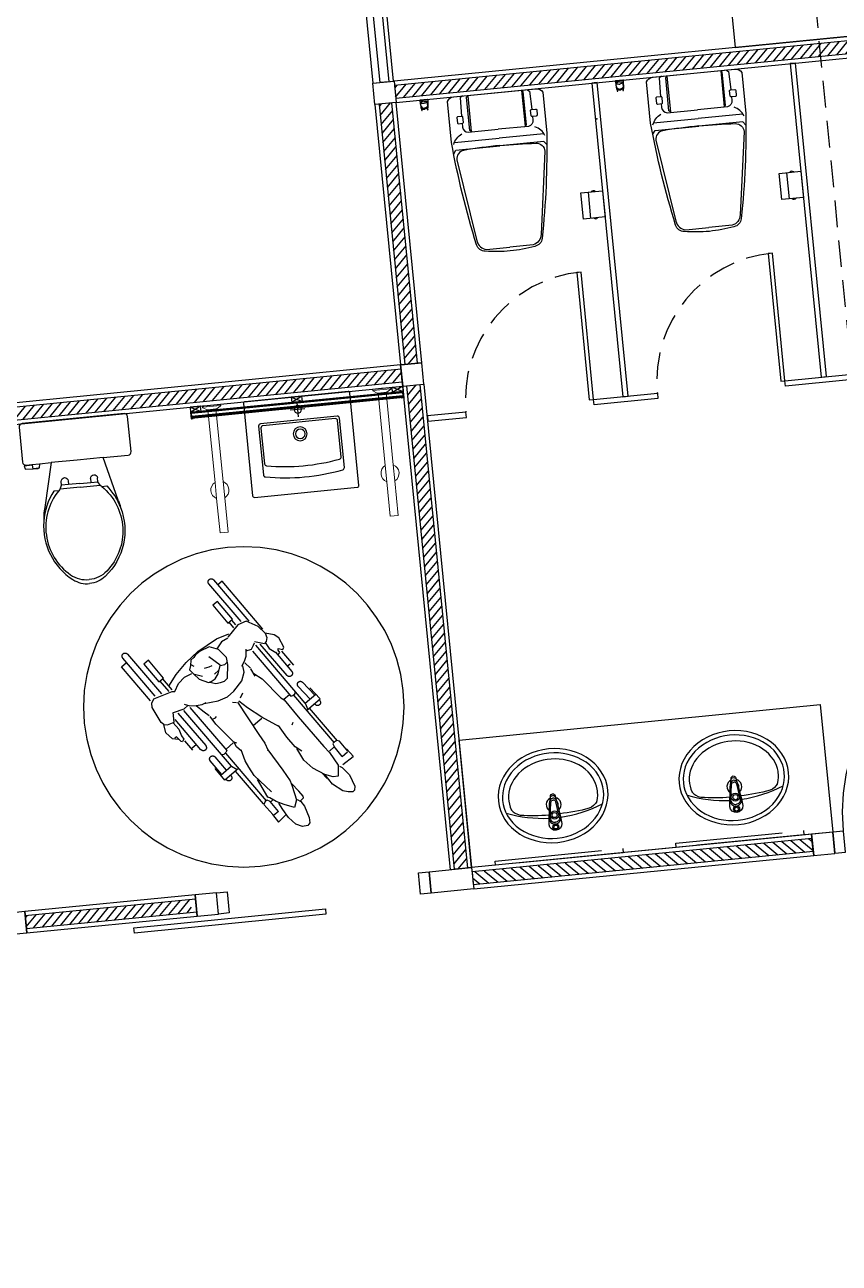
# Model space of a CAD drawing. Header units: millimetres. Extents: x -244126 to 368105, y -173968 to 259060.
# Drawn here: x -165920.14 to -165911.93, y 87849.63 to 87862.13 of the extents above; entities that cross this region are included whole.
import ezdxf
from ezdxf.xclip import XClip

# ---------------------------------------------------------------- set-up
doc = ezdxf.new("R2010")
doc.units = ezdxf.units.MM
doc.header["$MEASUREMENT"] = 0
doc.header["$XCLIPFRAME"] = 0
for name, pattern in [('DASHED', [0.75, 0.5, -0.25]), ('DASHED2', [0.375, 0.25, -0.125]), ('HIDDEN', [9.525, 6.35, -3.175]), ('HIDDEN2', [0.1875, 0.125, -0.0625])]:
    doc.linetypes.add(name, pattern=pattern)
for name, color, linetype in [('A03-WALL', 3, 'Continuous'), ('A03-WALL HATCH', 251, 'Continuous'), ('A04-PLAN', 1, 'Continuous'), ('A04-PLAN 00', 251, 'Continuous'), ('A04-PLAN 01', 1, 'Continuous'), ('A04-PLAN 02', 2, 'Continuous'), ('A04-PLAN 03', 3, 'Continuous'), ('A04-PLAN 04-DOOR 01', 2, 'Continuous'), ('A04-PLAN 05-WINDOW 01', 2, 'Continuous'), ('A04-PLAN 07-FURNITURE', 46, 'DASHED2'), ('A08-WC 01', 2, 'Continuous'), ('A09-HATCH', 251, 'Continuous'), ('WALL', 2, 'Continuous'), ('WC', 7, 'Continuous')]:
    doc.layers.add(name, color=color, linetype=linetype)
doc.layers.add('A08-WC 02', color=1, linetype='Continuous', plot=False)
pattern_1 = [(224.999723, (150.97418, 20.664177), (0.021213101, -0.021213306), [])]

# ---------------------------------------------------------------- blocks, each defined once
blk = doc.blocks.new('box 15x25-flat-1-flat-11')
blk.add_lwpolyline([(0.025, 0), (0.025, 0.05), (0, 0.05), (0, 0), (0.025, 0)])
at = {"color": 1}
for points in [[(0, 0), (0.025, 0.05)], [(0, 0.05), (0.025, 0)]]:
    blk.add_lwpolyline(points, dxfattribs=at)
blk = doc.blocks.new('box 15x25-flat-2-flat-11')
blk.add_lwpolyline([(0.025, 0), (0.025, -0.05), (0, -0.05), (0, 0), (0.025, 0)])
at = {"color": 1}
for points in [[(0, 0), (0.025, -0.05)], [(0, -0.05), (0.025, 0)]]:
    blk.add_lwpolyline(points, dxfattribs=at)
blk = doc.blocks.new('box 15x25-flat-3-flat-11')
blk.add_lwpolyline([(0.025, 0), (0.025, -0.05), (0, -0.05), (0, 0), (0.025, 0)])
at = {"color": 1}
for points in [[(0, 0), (0.025, -0.05)], [(0, -0.05), (0.025, 0)]]:
    blk.add_lwpolyline(points, dxfattribs=at)
blk = doc.blocks.new('x-wc-01$0$handicap-flat-1-flat-11')
at = {"color": 8, "linetype": 'HIDDEN2', "ltscale": 10}
for p, q in [((-0.0909, 0.4074), (-0.2825, 0.5409)), ((-0.2426, 0.5505), (-0.2602, 0.5253)), ((-0.071, 0.431), (-0.2426, 0.5505)), ((-0.2992, 0.5169), (-0.0982, 0.3769)), ((-0.2609, 0.423), (-0.2449, 0.446)), ((-0.1713, 0.3606), (-0.2609, 0.423)), ((-0.2449, 0.446), (-0.1553, 0.3836)), ((-0.0794, 0.4145), (-0.1049, 0.3259)), ((-0.0602, 0.4265), (-0.0794, 0.4145)), ((-0.04, 0.4269), (-0.0602, 0.4265)), ((0.0354, 0.3913), (-0.04, 0.4269)), ((-0.1553, 0.3836), (-0.1713, 0.3606)), ((-0.1674, 0.3651), (-0.1123, 0.3268)), ((-0.1585, 0.3789), (-0.1065, 0.3426)), ((0.0458, 0.3807), (0.0354, 0.3913)), ((0.0488, 0.3631), (0.0396, 0.3306)), ((0.0456, 0.3792), (0.0488, 0.3631)), ((0.0856, 0.3746), (0.0458, 0.3807)), ((0.1163, 0.3461), (0.0856, 0.3746)), ((-0.1815, 0.2999), (-0.2339, 0.2472)), ((-0.1315, 0.3401), (-0.1815, 0.2999)), ((-0.1382, 0.2933), (-0.1652, 0.2624)), ((-0.1031, 0.3142), (-0.1382, 0.2933)), ((-0.1049, 0.3259), (-0.1031, 0.3142)), ((-0.0062, 0.3294), (-0.0186, 0.278)), ((0.0396, 0.3306), (-0.0068, 0.3313)), ((-0.0011, 0.3092), (0.163, 0.1949)), ((0.1797, 0.2188), (0.0273, 0.325)), ((0.0418, 0.3355), (0.0738, 0.3125)), ((0.0738, 0.3125), (0.1061, 0.304)), ((0.1061, 0.304), (0.1224, 0.2945)), ((0.1086, 0.3266), (0.1144, 0.3355)), ((0.1301, 0.3083), (0.1086, 0.3266)), ((0.1226, 0.3188), (0.1163, 0.3461)), ((0.1224, 0.2945), (0.1324, 0.3017)), ((0.1301, 0.3083), (0.1324, 0.3017)), ((-0.2339, 0.2472), (-0.2798, 0.1885)), ((-0.2179, 0.2294), (-0.197, 0.2354)), ((-0.197, 0.2354), (-0.1767, 0.2193)), ((-0.1652, 0.2624), (-0.1789, 0.227)), ((-0.0394, 0.2767), (-0.0292, 0.2511)), ((-0.0186, 0.278), (-0.0315, 0.2597)), ((-0.0292, 0.2511), (-0.0283, 0.2214)), ((-0.0221, 0.2516), (0.1961, 0.0996)), ((0.2706, 0.0844), (-0.0108, 0.2804)), ((0.179, 0.2568), (0.1315, 0.2899)), ((0.1665, 0.2591), (0.1527, 0.2394)), ((-0.2798, 0.1885), (-0.3303, 0.0962)), ((-0.2952, 0.1342), (-0.2799, 0.1777)), ((-0.2799, 0.1777), (-0.2643, 0.2014)), ((-0.2643, 0.2014), (-0.2528, 0.2104)), ((-0.2528, 0.2104), (-0.2418, 0.2257)), ((-0.2418, 0.2257), (-0.2179, 0.2294)), ((-0.2212, 0.2271), (-0.2129, 0.2137)), ((-0.1767, 0.2193), (-0.1493, 0.1945)), ((-0.1603, 0.1783), (-0.1741, 0.2152)), ((-0.1493, 0.1945), (-0.1307, 0.1536)), ((-0.0336, 0.1828), (-0.0397, 0.1162)), ((-0.0309, 0.1929), (-0.0374, 0.1734)), ((-0.0283, 0.2214), (-0.0309, 0.1929)), ((0.0069, 0.1866), (-0.0244, 0.2203)), ((0.0263, 0.1651), (0.0069, 0.1866)), ((0.3044, 0.133), (0.2362, 0.1805)), ((-0.2794, 0.0911), (-0.2952, 0.1342)), ((-0.205, 0.0907), (-0.2491, 0.139)), ((-0.2025, 0.1424), (-0.2072, 0.1288)), ((-0.1979, 0.165), (-0.2025, 0.1424)), ((-0.1666, 0.121), (-0.1818, 0.0988)), ((-0.1441, 0.121), (-0.1659, 0.1035)), ((-0.1331, 0.1402), (-0.1441, 0.121)), ((-0.1307, 0.1536), (-0.1331, 0.1402)), ((-0.1309, 0.146), (-0.1225, 0.1191)), ((-0.1225, 0.1191), (-0.1236, 0.0969)), ((-0.0397, 0.1162), (-0.0538, 0.0719)), ((0.0673, 0.1381), (0.0288, 0.1602)), ((0.0387, 0.1365), (0.0316, 0.1308)), ((0.0421, 0.1517), (0.0387, 0.1365)), ((0.1594, 0.0631), (0.0673, 0.1381)), ((0.2121, 0.1144), (0.2133, 0.1243)), ((0.22, 0.1572), (0.2867, 0.1107)), ((0.2706, 0.0844), (0.3084, 0.1386)), ((0.3331, 0.1217), (0.2739, 0.1622)), ((0.2847, 0.0523), (0.3331, 0.1217)), ((0.3319, 0.1138), (0.3287, 0.116)), ((-0.6058, 0.0822), (-0.3964, -0.0636)), ((-0.5957, 0.0433), (-0.5807, 0.0648)), ((-0.3985, -0.0266), (-0.5891, 0.1062)), ((-0.5036, 0.0746), (-0.4876, 0.0977)), ((-0.414, 0.0122), (-0.5036, 0.0746)), ((-0.4876, 0.0977), (-0.398, 0.0353)), ((-0.3303, 0.0962), (-0.3472, 0.0357)), ((-0.327, 0.0423), (-0.3129, 0.0744)), ((-0.3129, 0.0744), (-0.2825, 0.0994)), ((-0.2385, 0.0582), (-0.2794, 0.0911)), ((-0.2051, 0.0554), (-0.2385, 0.0582)), ((-0.2056, 0.0694), (-0.2143, 0.0593)), ((-0.204, 0.0906), (-0.2056, 0.0694)), ((-0.1417, 0.0623), (-0.2051, 0.0554)), ((-0.1659, 0.1035), (-0.204, 0.0906)), ((-0.1284, 0.0778), (-0.1417, 0.0623)), ((-0.1236, 0.0969), (-0.1284, 0.0778)), ((-0.0538, 0.0719), (-0.0778, 0.0392)), ((0.1832, 0.0518), (0.1587, 0.0622)), ((0.1654, 0.0483), (0.1594, 0.0631)), ((0.1885, 0.1019), (0.1623, 0.0654)), ((0.1961, 0.0996), (0.2049, 0.1042)), ((0.2049, 0.1042), (0.2121, 0.1144)), ((0.2072, 0.1066), (0.4484, -0.0614)), ((0.2706, 0.084), (0.289, 0.0593)), ((0.4606, -0.0478), (0.2952, 0.0674)), ((0.3136, 0.092), (0.3157, 0.0905)), ((-0.3542, -0.1249), (-0.5957, 0.0433)), ((-0.398, 0.0353), (-0.414, 0.0122)), ((-0.4101, 0.0167), (-0.3866, 0.0004)), ((-0.4013, 0.0305), (-0.3738, 0.0114)), ((-0.3849, -0.0095), (-0.3323, 0.0418)), ((-0.0778, 0.0392), (-0.1221, -0.0026)), ((-0.0645, -0.0008), (-0.0422, 0.0132)), ((0.0056, -0.017), (-0.0282, 0.0198)), ((-0.0221, 0.0323), (-0.0257, 0.051)), ((-0.0243, 0.0264), (0.1356, -0.0573)), ((0.2048, 0.0316), (0.1832, 0.0518)), ((0.2517, 0.0186), (0.1994, 0.0325)), ((0.2837, 0.0043), (0.2517, 0.0186)), ((0.3245, -0.0163), (0.2837, 0.0043)), ((-0.3979, -0.0503), (-0.3849, -0.0095)), ((-0.3674, -0.1041), (-0.3979, -0.0503)), ((-0.2346, -0.0344), (-0.2674, -0.0377)), ((-0.2605, -0.0366), (-0.2656, -0.062)), ((-0.2123, -0.0246), (-0.2346, -0.0344)), ((-0.1911, -0.0098), (-0.2123, -0.0246)), ((-0.2055, -0.0253), (-0.1772, -0.049)), ((-0.161, -0.0184), (-0.1914, -0.0143)), ((-0.1744, -0.0493), (-0.1378, -0.0656)), ((-0.1221, -0.0026), (-0.161, -0.0184)), ((0.0554, -0.0793), (0.0056, -0.017)), ((0.0891, -0.0372), (0.0607, -0.0785)), ((0.1356, -0.0573), (0.1786, -0.0814)), ((0.4088, -0.0901), (0.3245, -0.0163)), ((0.4321, -0.0707), (0.3443, -0.0308)), ((0.4453, -0.0669), (0.4505, -0.0555)), ((0.4505, -0.0555), (0.464, -0.0481)), ((0.464, -0.0481), (0.5147, -0.086)), ((-0.3341, -0.1332), (-0.3674, -0.1041)), ((-0.2997, -0.0795), (-0.2863, -0.1263)), ((-0.2831, -0.0735), (-0.2943, -0.0787)), ((-0.1268, -0.2159), (-0.285, -0.1057)), ((-0.2656, -0.062), (-0.2831, -0.0735)), ((0.0109, -0.2883), (-0.2821, -0.0841)), ((-0.2555, -0.066), (-0.0291, -0.2237)), ((-0.1507, -0.0619), (-0.1228, -0.0991)), ((-0.1228, -0.0991), (-0.0249, -0.1767)), ((0.1092, -0.1569), (0.0554, -0.0793)), ((0.1786, -0.0814), (0.2118, -0.0923)), ((0.2118, -0.0923), (0.2153, -0.0906)), ((0.2118, -0.0923), (0.3125, -0.1532)), ((0.436, -0.0796), (0.4321, -0.0707)), ((0.4551, -0.1074), (0.436, -0.0796)), ((0.4528, -0.0797), (0.4453, -0.0669)), ((0.4467, -0.0922), (0.4548, -0.0829)), ((0.5027, -0.1133), (0.4528, -0.0797)), ((0.4732, -0.1431), (0.4551, -0.1074)), ((0.5027, -0.1133), (0.5203, -0.0889)), ((0.5138, -0.0845), (0.5528, -0.109)), ((0.5528, -0.109), (0.5212, -0.1488)), ((-0.3223, -0.1752), (-0.3341, -0.1332)), ((-0.3341, -0.1332), (-0.3131, -0.1395)), ((-0.3131, -0.1395), (-0.295, -0.1347)), ((-0.295, -0.1347), (-0.2863, -0.1263)), ((-0.2897, -0.1299), (-0.2605, -0.1446)), ((-0.2605, -0.1446), (-0.2392, -0.1736)), ((-0.2399, -0.1727), (-0.1435, -0.2398)), ((0.1607, -0.1866), (0.1021, -0.154)), ((0.3125, -0.1532), (0.3654, -0.1827)), ((0.4961, -0.1343), (0.4649, -0.1189)), ((0.4918, -0.1901), (0.4732, -0.1431)), ((0.5357, -0.1572), (0.4961, -0.1343)), ((0.5704, -0.1886), (0.5357, -0.1572)), ((-0.3055, -0.1946), (-0.3223, -0.1752)), ((-0.2593, -0.2135), (-0.3055, -0.1946)), ((-0.2489, -0.2076), (-0.2593, -0.2135)), ((-0.2479, -0.1857), (-0.2567, -0.1868)), ((-0.2567, -0.1868), (-0.2489, -0.2076)), ((-0.2375, -0.1932), (-0.2479, -0.1857)), ((-0.1719, -0.2519), (-0.2429, -0.2025)), ((-0.2257, -0.1828), (-0.2375, -0.1932)), ((-0.1691, -0.2211), (-0.1797, -0.2363)), ((-0.0174, -0.19), (-0.0368, -0.2185)), ((-0.0291, -0.2237), (-0.0304, -0.2336)), ((-0.0249, -0.1767), (-0.0139, -0.1908)), ((-0.0139, -0.1908), (0.0715, -0.2488)), ((0.0954, -0.2221), (0.1066, -0.2151)), ((0.2101, -0.2211), (0.1607, -0.1866)), ((0.2332, -0.2504), (0.2101, -0.2211)), ((0.2758, -0.2547), (0.2181, -0.2285)), ((0.3654, -0.1827), (0.391, -0.1893)), ((0.4172, -0.2175), (0.3811, -0.1881)), ((0.391, -0.1893), (0.4571, -0.2031)), ((0.4435, -0.2352), (0.4172, -0.2175)), ((0.4653, -0.2195), (0.4517, -0.2366)), ((0.4565, -0.2054), (0.467, -0.2222)), ((0.4571, -0.2031), (0.4918, -0.1901)), ((0.467, -0.2222), (0.4904, -0.2376)), ((0.5849, -0.2186), (0.5704, -0.1886)), ((0.5826, -0.2443), (0.5849, -0.2186)), ((-0.0221, -0.3358), (-0.0877, -0.2854)), ((-0.0704, -0.2629), (-0.006, -0.3123)), ((-0.0375, -0.2438), (-0.0463, -0.2484)), ((-0.0304, -0.2336), (-0.0375, -0.2438)), ((-0.0319, -0.2366), (0.2093, -0.4046)), ((0.0109, -0.2883), (-0.0261, -0.3414)), ((0.0113, -0.2882), (0.0408, -0.2969)), ((0.0715, -0.2488), (0.2213, -0.3552)), ((0.3179, -0.2936), (0.2758, -0.2547)), ((0.4517, -0.2366), (0.4435, -0.2352)), ((0.4904, -0.2376), (0.5447, -0.2543)), ((0.5447, -0.2543), (0.5711, -0.2541)), ((0.5711, -0.2541), (0.5826, -0.2443)), ((-0.0024, -0.3599), (-0.0589, -0.3158)), ((0.0459, -0.2905), (-0.0024, -0.3598)), ((0.0179, -0.3307), (0.022, -0.3339)), ((0.2007, -0.4207), (0.0354, -0.3056)), ((0.3515, -0.3472), (0.3179, -0.2936)), ((0.3719, -0.3562), (0.3431, -0.3338)), ((0.367, -0.384), (0.3515, -0.3472)), ((0.0048, -0.3564), (0.0017, -0.3541)), ((0.1991, -0.4185), (0.2058, -0.4027)), ((0.2066, -0.402), (0.2128, -0.3978)), ((0.2128, -0.3978), (0.2267, -0.4033)), ((0.2213, -0.3552), (0.2512, -0.3783)), ((0.2759, -0.4352), (0.2267, -0.4033)), ((0.2275, -0.4023), (0.245, -0.3785)), ((0.2512, -0.3783), (0.3149, -0.4129)), ((0.4007, -0.377), (0.3545, -0.348)), ((0.3662, -0.4077), (0.367, -0.384)), ((0.4369, -0.423), (0.4007, -0.377)), ((0.2039, -0.4308), (0.1991, -0.4185)), ((0.2543, -0.4649), (0.2039, -0.4308)), ((0.2821, -0.4876), (0.2431, -0.4595)), ((0.2759, -0.4352), (0.257, -0.462)), ((0.2829, -0.4868), (0.3161, -0.4348)), ((0.3149, -0.4129), (0.3662, -0.4077)), ((0.3206, -0.4186), (0.3276, -0.4298)), ((0.3276, -0.4298), (0.3651, -0.4615)), ((0.3651, -0.4615), (0.4207, -0.4809)), ((0.4441, -0.4464), (0.4369, -0.423)), ((0.445, -0.4685), (0.4441, -0.4464)), ((0.4207, -0.4809), (0.4384, -0.4773)), ((0.4384, -0.4773), (0.445, -0.4685))]:
    blk.add_line(p, q, dxfattribs=at)
at = {"color": 8, "linetype": 'HIDDEN'}
blk.add_circle((0, 0), 0.75, dxfattribs=at)
at = {"color": 8, "linetype": 'HIDDEN2', "ltscale": 10}
for centre, radius, start, end in [((-0.2909, 0.5289), 0.0146, 55.1361, 235.1361), ((0.1714, 0.2069), 0.0146, 235.1361, 55.1361), ((0.2281, 0.1688), 0.0142, 55.1361, 235.1361), ((-0.5975, 0.0942), 0.0146, 55.1361, 235.1361), ((0.3238, 0.1022), 0.0142, 235.1361, 55.1361), ((-0.1352, -0.2278), 0.0146, 235.1361, 55.1361), ((-0.0791, -0.2741), 0.0142, 52.47321, 232.47321), ((0.0134, -0.3452), 0.0142, 232.47321, 52.47321)]:
    blk.add_arc(centre, radius, start, end, dxfattribs=at)
blk = doc.blocks.new('TF-0514_F-flat-1-flat-11')
at = {"color": 0, "linetype": 'ByBlock'}
blk.add_lwpolyline([(0.008, -0.2501, -0.414214), (0, -0.2421), (0, 0.2421, -0.414214), (0.008, 0.2501), (0.442, 0.2501, -0.414214), (0.45, 0.2421), (0.45, -0.2421, -0.414214), (0.442, -0.2501)], format="xyb", close=True, dxfattribs=at)
at = {"color": 251}
blk.add_lwpolyline([(0.362, -0.1819, -0.361962), (0.3521, -0.1901), (0.12, -0.1901, -0.414214), (0.11, -0.1801), (0.11, 0.1801, -0.414214), (0.12, 0.1901), (0.3499, 0.1901, -0.358493), (0.3597, 0.1821, -0.094163)], format="xyb", close=True, dxfattribs=at)
at = {"color": 0}
blk.add_lwpolyline([(0.3108, -0.1718, -0.364941), (0.3009, -0.1801), (0.13, -0.1801, -0.414214), (0.12, -0.1701), (0.12, 0.1701, -0.414214), (0.13, 0.1801), (0.2988, 0.1801, -0.361472), (0.3087, 0.172, -0.08885)], format="xyb", close=True, dxfattribs=at)
for points in [[(0.0609, -0.0322), (0.0609, 0.0357)], [(0.0947, -0.0001), (0.0272, -0.0001)]]:
    blk.add_lwpolyline(points, dxfattribs=at)
at = {"color": 251}
for centre, radius in [((0.06, -0.0001), 0.0175), ((0.175, -0.0001), 0.0226), ((0.175, -0.0001), 0.0225)]:
    blk.add_circle(centre, radius, dxfattribs=at)
at = {"color": 0}
blk.add_circle((0.175, -0.0001), 0.0325, dxfattribs=at)
blk = doc.blocks.new('A$C032C2CD0-flat-1-flat-11')
at = {"color": 0, "lineweight": 0}
for p, q in [((-0.1931, 0.0425), (-0.2, 0.0425)), ((-0.2, 0.0425), (-0.2, 0)), ((-0.2, -0.0425), (-0.2, 0)), ((-0.1931, 0.0405), (-0.1931, -0.0395)), ((-0.1914, 0.0416), (-0.1798, 0.023)), ((-0.1795, 0.019), (-0.1795, 0.0219)), ((-0.1795, 0.019), (0.162, 0.019)), ((-0.1795, -0.019), (-0.1795, 0.019)), ((0.162, 0.019), (0.238, 0.019)), ((0.238, 0.019), (0.4, 0.019)), ((0.4, -0.019), (0.4, 0.019)), ((-0.1928, -0.0425), (-0.2, -0.0425)), ((-0.1916, -0.0418), (-0.1798, -0.023)), ((-0.1795, -0.019), (0.162, -0.019)), ((-0.1795, -0.0219), (-0.1795, -0.019)), ((-0.1795, -0.0219), (-0.1795, -0.0202)), ((0.162, -0.019), (0.238, -0.019)), ((0.238, -0.019), (0.4, -0.019))]:
    blk.add_line(p, q, dxfattribs=at)
for centre, radius, start, end in [((-0.1931, 0.0405), 0.002, 32.00538, 90), ((-0.1815, 0.0219), 0.002, 0, 32.00538), ((0.2, 0), 0.0425, 26.55514, 153.44489), ((-0.1928, -0.041), 0.0015, 270, 327.99462), ((-0.1815, -0.0219), 0.002, 327.99462, 0), ((0.2, 0), 0.0425, 206.55511, 333.44486)]:
    blk.add_arc(centre, radius, start, end, dxfattribs=at)
blk = doc.blocks.new('A$C032C2CD0-flat-2-flat-11')
at = {"color": 0, "lineweight": 0}
for p, q in [((-0.2, 0.0425), (-0.2, 0)), ((-0.1928, 0.0425), (-0.2, 0.0425)), ((-0.1931, -0.0405), (-0.1931, 0.0395)), ((-0.1916, 0.0418), (-0.1798, 0.023)), ((-0.1795, 0.0219), (-0.1795, 0.0202)), ((-0.1795, 0.0219), (-0.1795, 0.019)), ((-0.1795, 0.019), (0.162, 0.019)), ((-0.1795, 0.019), (-0.1795, -0.019)), ((0.162, 0.019), (0.238, 0.019)), ((0.238, 0.019), (0.4, 0.019)), ((0.4, 0.019), (0.4, -0.019)), ((-0.2, -0.0425), (-0.2, 0)), ((-0.1931, -0.0425), (-0.2, -0.0425)), ((-0.1914, -0.0416), (-0.1798, -0.023)), ((-0.1795, -0.019), (0.162, -0.019)), ((-0.1795, -0.019), (-0.1795, -0.0219)), ((0.162, -0.019), (0.238, -0.019)), ((0.238, -0.019), (0.4, -0.019))]:
    blk.add_line(p, q, dxfattribs=at)
for centre, radius, start, end in [((-0.1928, 0.041), 0.0015, 32.00538, 90), ((-0.1815, 0.0219), 0.002, 0, 32.00538), ((0.2, 0), 0.0425, 26.55514, 153.44489), ((-0.1931, -0.0405), 0.002, 270, 327.99462), ((-0.1815, -0.0219), 0.002, 327.99462, 0), ((0.2, 0), 0.0425, 206.55511, 333.44486)]:
    blk.add_arc(centre, radius, start, end, dxfattribs=at)
blk = doc.blocks.new('A$C170A2CB1-flat-1-flat-11')
at = {"color": 0}
for p, q in [((-0.5813, 0.4673), (-0.5779, 0.467)), ((-0.5779, 0.467), (-0.5779, 0.5051)), ((-0.5779, 0.5051), (-0.5642, 0.5005)), ((-0.5628, 0.4987), (-0.5609, 0.4651)), ((-0.5609, 0.4611), (-0.5609, 0.4651)), ((-0.5813, 0.4326), (-0.5626, 0.4348)), ((-0.5609, 0.4611), (-0.5589, 0.4601)), ((-0.5609, 0.4391), (-0.5609, 0.4611)), ((-0.5609, 0.4391), (-0.5589, 0.4401)), ((-0.5609, 0.4368), (-0.5609, 0.4391)), ((-0.5589, 0.4401), (-0.5589, 0.4601)), ((-0.4708, 0.3387), (-0.4891, 0.3387)), ((-0.4891, 0.3059), (-0.4708, 0.3059)), ((-0.4541, 0.3478), (-0.4708, 0.3387)), ((-0.4708, 0.3059), (-0.4708, 0.3387)), ((-0.4708, 0.2534), (-0.4708, 0.3059)), ((-0.4708, 0.2534), (-0.4708, 0.2008)), ((-0.4891, 0.2008), (-0.4708, 0.2008)), ((-0.4708, 0.2008), (-0.4708, 0.1681)), ((-0.4708, 0.1681), (-0.4891, 0.1681)), ((-0.4541, 0.1589), (-0.4708, 0.1681))]:
    blk.add_line(p, q, dxfattribs=at)
at = {"color": 251}
blk.add_line((-0.5779, 0.467), (-0.5609, 0.4651), dxfattribs=at)
at = {"color": 0}
for points in [[(-0.3759, 0.0821), (-0.5813, 0.133), (-0.5813, 0.015, -0.414214), (-0.5963, 0), (-0.7613, 0, -0.414214), (-0.7763, 0.015), (-0.7763, 0.255), (-0.7763, 0.495, -0.414214), (-0.7613, 0.51), (-0.5963, 0.51, -0.414214), (-0.5813, 0.495), (-0.5813, 0.4673)], [(-0.5813, 0.4326), (-0.5813, 0.377), (-0.3759, 0.4279, -0.046564), (-0.3099, 0.439)], [(-0.4472, 0.3548, -0.434217), (-0.0501, 0.3387, -0.182634), (-0.019, 0.2534, -2.693815)], [(-0.3099, 0.439, -0.273811), (-0.0264, 0.3296, -0.16845), (0, 0.2534, -2.883082)], [(-0.4541, 0.3478, -0.008985), (-0.4472, 0.3548, -0.182634)], [(-0.4472, 0.1519, 0.434217), (-0.0501, 0.1681, 0.182634), (-0.019, 0.2534, 2.693815)], [(-0.3408, 0.0746, 0.302522), (-0.0264, 0.1772, 0.16845), (0, 0.2534, 2.883082)], [(-0.4541, 0.1589, 0.008985), (-0.4472, 0.1519, 0.182634)]]:
    blk.add_lwpolyline(points, format="xyb", dxfattribs=at)
for points in [[(-0.5813, 0.4673), (-0.5813, 0.4326)], [(-0.5813, 0.133), (-0.5813, 0.255), (-0.5813, 0.377)]]:
    blk.add_lwpolyline(points, dxfattribs=at)
at = {"color": 251}
for points in [[(-0.4472, 0.3776, -0.128175), (-0.3099, 0.439, -0.16845)], [(-0.4472, 0.3548), (-0.4472, 0.3776, -0.416606)], [(-0.4541, 0.2534), (-0.4541, 0.3478, -0.008985)], [(-0.4541, 0.2534), (-0.4541, 0.1589, 0.444938)], [(-0.4472, 0.1519), (-0.4472, 0.1292, 0.416606)], [(-0.4472, 0.1292, 0.101316), (-0.3408, 0.0746, 0.16845)]]:
    blk.add_lwpolyline(points, format="xyb", dxfattribs=at)
at = {"color": 0}
for centre, radius, start, end in [((-0.5648, 0.4986), 0.002, 3.27049, 71.56505), ((-0.5629, 0.4368), 0.002, 276.99268, 0), ((-0.4891, 0.3223), 0.0164, 90, 270), ((-0.4891, 0.1844), 0.0164, 90, 270), ((-0.2835, 0.43), 0.36, 255.13136, 260.84938)]:
    blk.add_arc(centre, radius, start, end, dxfattribs=at)
blk = doc.blocks.new('TF2026P-ENTHOVEN')
for points in [[(0, -0.7582, -0.038021), (-0.1164, -0.748, -0.329423), (-0.1543, -0.7139, -0.029675), (-0.2238, -0.2266), (-0.2238, -0.0329, -0.286999), (-0.1935, -0.0139), (0, -0.0139), (0.1935, -0.0139, -0.286999), (0.2238, -0.0329), (0.2238, -0.2266, -0.029675), (0.1543, -0.7139, -0.329423), (0.1164, -0.748, -0.038021)], [(-0.1588, -0.1368), (-0.1588, -0.1133, 0.414214), (-0.1632, -0.1089), (-0.1833, -0.1089, 0.414214), (-0.1877, -0.1133), (-0.1877, -0.1368, 0.414214), (-0.1833, -0.1413), (-0.1632, -0.1413, 0.414214)], [(0.1588, -0.1368), (0.1588, -0.1133, -0.414214), (0.1632, -0.1089), (0.1833, -0.1089, -0.414214), (0.1877, -0.1133), (0.1877, -0.1368, -0.414214), (0.1833, -0.1413), (0.1632, -0.1413, -0.414214)]]:
    blk.add_lwpolyline(points, format="xyb", close=True)
for points in [[(-0.151, -0.0129), (-0.1632, -0.0218), (-0.1654, -0.1078)], [(0.151, -0.0129), (0.1632, -0.0218), (0.1654, -0.1078)], [(-0.2101, -0.2272), (0, -0.2272)], [(0.2101, -0.2272), (0, -0.2272)], [(-0.219, -0.2796), (-0.2067, -0.2629), (0, -0.2629)], [(0.219, -0.2796), (0.2067, -0.2629), (0, -0.2629)]]:
    blk.add_lwpolyline(points)
for points in [[(-0.1654, -0.1401), (-0.1654, -0.1591, 0.3755), (-0.142, -0.1859), (0, -0.1859)], [(0.1654, -0.1401), (0.1654, -0.1591, -0.3755), (0.142, -0.1859), (0, -0.1859)]]:
    blk.add_lwpolyline(points, format="xyb")
at = {"layer": 'A04-PLAN 00'}
for points in [[(-0.1248, -0.185), (-0.133, -0.1776), (-0.133, -0.0231), (-0.1259, -0.0153)], [(-0.1267, -0.0155), (-0.1267, -0.1841)], [(0.1248, -0.185), (0.133, -0.1776), (0.133, -0.0231), (0.1259, -0.0153)], [(0.1267, -0.0155), (0.1267, -0.1841)]]:
    blk.add_lwpolyline(points, dxfattribs=at)
for points in [[(-0.2145, -0.2361, -0.188522), (-0.1721, -0.1904, 15.471062)], [(0.2145, -0.2361, 0.188522), (0.1721, -0.1904, -15.471062)], [(0, -0.2621, 0.017149), (-0.1701, -0.268, 0.406672), (-0.2071, -0.3094), (-0.1509, -0.6957, 0.332427), (-0.1094, -0.74), (0, -0.74)], [(0, -0.2621, -0.017149), (0.1701, -0.268, -0.406672), (0.2071, -0.3094), (0.1509, -0.6957, -0.332427), (0.1094, -0.74), (0, -0.74)]]:
    blk.add_lwpolyline(points, format="xyb", dxfattribs=at)
blk = doc.blocks.new('PH1-P')
at = {"layer": 'A04-PLAN 01'}
blk.add_line((0, -0.068), (0.123, -0.068), dxfattribs=at)
blk.add_lwpolyline([(0.123, -0.102), (0, -0.102), (0, 0), (0.123, 0)], close=True, dxfattribs=at)
for centre, start, end in [((0.0098, -0.0438), 135.18033, 224.81967), ((0.1132, -0.0438), 315.18033, 44.81967)]:
    blk.add_arc(centre, 0.0138, start, end, dxfattribs=at)
blk = doc.blocks.new('Tf476p')
at = {"layer": 'A04-PLAN 01', "linetype": 'DASHED'}
blk.add_lwpolyline([(-0.3, 0.0435), (0.3, 0.0435), (0.3, 0.0235), (-0.3, 0.0235)], close=True, dxfattribs=at)
at = {"layer": 'A08-WC 02', "flags": 128}
for points in [[(-0.2574, -0.2548), (-0.256, -0.2778), (-0.2518, -0.3005), (-0.2448, -0.3228), (-0.2352, -0.3443), (-0.223, -0.3648), (-0.2083, -0.3841), (-0.1913, -0.4021), (-0.1723, -0.4183), (-0.1513, -0.4328), (-0.1287, -0.4454), (-0.1047, -0.4559), (-0.0796, -0.4641), (-0.0535, -0.4701), (-0.0269, -0.4737), (0, -0.4749), (0.0269, -0.4737), (0.0535, -0.4701), (0.0796, -0.4641), (0.1047, -0.4559), (0.1287, -0.4454), (0.1513, -0.4328), (0.1723, -0.4183), (0.1913, -0.4021), (0.2083, -0.3841), (0.223, -0.3648), (0.2352, -0.3443), (0.2448, -0.3228), (0.2518, -0.3005), (0.256, -0.2778), (0.2574, -0.2548), (0.256, -0.2317), (0.2518, -0.209), (0.2448, -0.1867), (0.2352, -0.1652), (0.223, -0.1447), (0.2083, -0.1254), (0.1913, -0.1075), (0.1723, -0.0912), (0.1513, -0.0767), (0.1287, -0.0641), (0.1047, -0.0537), (0.0796, -0.0454), (0.0535, -0.0394), (0.0269, -0.0358), (0, -0.0346), (-0.0269, -0.0358), (-0.0535, -0.0394), (-0.0796, -0.0454), (-0.1047, -0.0537), (-0.1287, -0.0641), (-0.1513, -0.0767), (-0.1723, -0.0912), (-0.1913, -0.1075), (-0.2083, -0.1254), (-0.223, -0.1447), (-0.2352, -0.1652), (-0.2448, -0.1867), (-0.2518, -0.209), (-0.256, -0.2317)], [(-0.2373, -0.2548), (-0.2363, -0.2724), (-0.2334, -0.2905), (-0.2284, -0.3089), (-0.221, -0.3273), (-0.2114, -0.3454), (-0.1995, -0.3629), (-0.1852, -0.3796), (-0.1689, -0.3951), (-0.1507, -0.4091), (-0.131, -0.4214), (-0.1101, -0.4318), (-0.0886, -0.4402), (-0.0668, -0.4467), (-0.0447, -0.4512), (-0.0224, -0.4538), (0, -0.4547), (0.0224, -0.4538), (0.0447, -0.4512), (0.0668, -0.4467), (0.0886, -0.4402), (0.1101, -0.4318), (0.131, -0.4214), (0.1507, -0.4091), (0.1689, -0.3951), (0.1852, -0.3796), (0.1995, -0.3629), (0.2114, -0.3454), (0.221, -0.3273), (0.2284, -0.3089), (0.2334, -0.2905), (0.2363, -0.2724), (0.2373, -0.2548), (0.2363, -0.2371), (0.2334, -0.219), (0.2284, -0.2006), (0.221, -0.1822), (0.2114, -0.1641), (0.1995, -0.1466), (0.1852, -0.1299), (0.1689, -0.1144), (0.1507, -0.1004), (0.131, -0.0881), (0.1101, -0.0777), (0.0886, -0.0693), (0.0668, -0.0628), (0.0447, -0.0583), (0.0224, -0.0557), (0, -0.0548), (-0.0224, -0.0557), (-0.0447, -0.0583), (-0.0668, -0.0628), (-0.0886, -0.0693), (-0.1101, -0.0777), (-0.131, -0.0881), (-0.1507, -0.1004), (-0.1689, -0.1144), (-0.1852, -0.1299), (-0.1995, -0.1466), (-0.2114, -0.1641), (-0.221, -0.1822), (-0.2284, -0.2006), (-0.2334, -0.219), (-0.2363, -0.2371)]]:
    blk.add_lwpolyline(points, close=True, dxfattribs=at)
at = {"layer": 'A08-WC 02'}
for points in [[(-0.0103, -0.2456), (-0.0124, -0.2336, -0.090943), (-0.0143, -0.2273), (-0.0203, -0.1857), (-0.0253, -0.1527), (-0.0285, -0.1213, -0.413838), (0.0017, -0.0918, -0.413838), (0.0318, -0.1213), (0.0287, -0.1527), (0.0237, -0.1857), (0.0177, -0.2273, -0.090943), (0.0157, -0.2336), (0.0137, -0.2456, -0.482882)], [(0.0287, -0.1527, 0.462811), (0.0017, -0.1217, 0.462811), (-0.0253, -0.1527)], [(-0.0203, -0.1507, -0.414214), (0.0017, -0.1297, -0.685598)], [(-0.0203, -0.1507), (-0.0103, -0.2243, 0.389882), (0.0017, -0.2343, 1.391857)], [(0.0237, -0.1507, 0.414214), (0.0017, -0.1297, 0.685598)], [(0.0237, -0.1507), (0.0137, -0.2243, -0.389882), (0.0017, -0.2343, -1.391857)], [(-0.0124, -0.2336, 0.245866), (0.0017, -0.2433, 0.245866), (0.0157, -0.2336)], [(0.0137, -0.2456), (0.0127, -0.2531, -0.409667), (0.0017, -0.2631, -0.409667), (-0.0093, -0.2531), (-0.0104, -0.2456)], [(0.0137, -0.2456, -0.389882), (0.0017, -0.2556, -0.230616), (-0.0076, -0.2516, -0.146126), (-0.0103, -0.2456)]]:
    blk.add_lwpolyline(points, format="xyb", dxfattribs=at)
for centre, radius in [((0.0017, -0.1072), 0.0143), ((0.0017, -0.1072), 0.0089), ((0.0017, -0.1637), 0.019), ((0.0017, -0.1637), 0.012)]:
    blk.add_circle(centre, radius, dxfattribs=at)
for centre, radius, start, end in [((0.0073, -0.7833), 0.6333, 92.96905, 111.6222), ((-0.0073, -0.7833), 0.6333, 68.3778, 86.73352), ((0.0017, -0.2127), 0.0347, 129.33631, 249.63499), ((0.0017, -0.2127), 0.0215, 154.57879, 221.83564), ((0.0017, -0.2127), 0.0347, 290.36485, 50.66369), ((0.0017, -0.2127), 0.0215, 318.16436, 25.42121)]:
    blk.add_arc(centre, radius, start, end, dxfattribs=at)
at = {"layer": 'A09-HATCH', "flags": 128}
for points in [[(-0.2014, -0.2077, -0.160359), (-0.1628, -0.1795, -0.034621), (-0.0232, -0.1671, 0.090627)], [(0.2014, -0.2077, 0.160359), (0.1628, -0.1795, 0.033808), (0.0265, -0.1671, -0.090627)]]:
    blk.add_lwpolyline(points, format="xyb", dxfattribs=at)
blk.add_lwpolyline([(-0.2005, -0.2065), (-0.205, -0.2215), (-0.2078, -0.2363), (-0.209, -0.2507), (-0.209, -0.2542), (-0.209, -0.2547), (-0.209, -0.2558), (-0.209, -0.2575), (-0.2087, -0.2644), (-0.207, -0.2783), (-0.2038, -0.2926), (-0.199, -0.3071), (-0.1924, -0.3215), (-0.1841, -0.3357), (-0.174, -0.3496), (-0.1622, -0.3628), (-0.1487, -0.3752), (-0.1337, -0.3865), (-0.1174, -0.3966), (-0.1001, -0.4054), (-0.0822, -0.4126), (-0.064, -0.4182), (-0.0455, -0.4224), (-0.0269, -0.425), (-0.0082, -0.4263), (0.0106, -0.4262), (0.0293, -0.4248), (0.048, -0.4219), (0.0664, -0.4175), (0.0846, -0.4117), (0.1023, -0.4043), (0.1195, -0.3954), (0.1356, -0.3852), (0.1505, -0.3737), (0.1638, -0.3612), (0.1754, -0.3478), (0.1853, -0.3339), (0.1934, -0.3197), (0.1997, -0.3052), (0.2043, -0.2908), (0.2073, -0.2765), (0.2088, -0.2626), (0.2089, -0.249), (0.2076, -0.2351), (0.2049, -0.2209), (0.2005, -0.2065)], dxfattribs=at)
blk = doc.blocks.new('d90-flat-2-flat-13')
at = {"layer": 'A04-PLAN 04-DOOR 01'}
for points in [[(0, -0.1), (-0.05, -0.1), (-0.05, 0), (0, 0), (0, -0.1)], [(-0.95, -0.1), (-1, -0.1), (-1, 0), (-0.95, 0), (-0.95, -0.1)]]:
    blk.add_lwpolyline(points, dxfattribs=at)
blk.add_lwpolyline([(-0.05, -1), (-0.05, -0.1), (-0.09, -0.1), (-0.09, -1)], close=True, dxfattribs=at)
at = {"layer": 'A04-PLAN 04-DOOR 01', "color": 252, "linetype": 'HIDDEN'}
blk.add_arc((-0.0484, -0.0994), 0.9016, 180.04083, 267.35536, dxfattribs=at)
blk = doc.blocks.new('09-007_plan basement$0$Z$W@#107')
for p, q in [((0.0156, 0.0355), (0.0319, 0.0355)), ((0.0156, 0.0037), (0.0319, 0.0037))]:
    blk.add_line(p, q)
at = {"color": 251}
for p, q in [((0.0419, 0.0249), (0.0419, 0.039)), ((0.0419, 0.0143), (0.0419, 0.0002))]:
    blk.add_line(p, q, dxfattribs=at)
blk.add_lwpolyline([(0.0079, 0.0316), (0.001, 0.0316, -0.414214), (0, 0.0326), (0, 0.0336, -0.414214), (0.001, 0.0346), (0.008, 0.0346, 0.276015), (0.0098, 0.0357, -0.256675), (0.0114, 0.0367), (0.0457, 0.0392, -0.414214), (0.0487, 0.0362), (0.0487, 0.0196), (0.0487, 0.003, -0.414214), (0.0457, 0), (0.0331, 0.0009), (0.0183, 0.002), (0.0114, 0.0025, -0.256675), (0.0098, 0.0035, 0.276015), (0.008, 0.0046), (0.001, 0.0046, -0.414214), (0, 0.0056), (0, 0.0066, -0.414214), (0.001, 0.0076), (0.0079, 0.0076)], format="xyb")
for centre, ratio, start_param, end_param in [((0.0159, 0.0196), 0.766299, 3.856497, 4.714037), ((0.0159, 0.0196), 0.766299, 3.169347, 3.856497), ((0.0319, 0.0196), 0.628217, 2.427276, 3.141593), ((0.0319, 0.0196), 0.628217, 1.569534, 2.427276)]:
    blk.add_ellipse(centre, major_axis=(0, -0.0159), ratio=ratio, start_param=start_param, end_param=end_param)
at = {"extrusion": (0, 0, -1)}
for centre, ratio, start_param, end_param in [((0.0159, 0.0196), 0.766299, 0.714904, 1.572444), ((0.0159, 0.0196), 0.766299, 0.02762, 0.714904), ((0.0319, 0.0196), 0.628217, -0.714316, 0), ((0.0319, 0.0196), 0.628217, 4.711126, 5.568869)]:
    blk.add_ellipse(centre, major_axis=(0, -0.0159), ratio=ratio, start_param=start_param, end_param=end_param, dxfattribs=at)
at = {"color": 251}
for centre, ratio, start_param, end_param in [((0.0186, 0.0196), 0.766299, 3.141593, 4.714037), ((0.0206, 0.0196), 0.766299, 3.141593, 4.713652), ((0.0388, 0.0196), 0.434223, 3.562634, 4.713591)]:
    blk.add_ellipse(centre, major_axis=(0, -0.0159), ratio=ratio, start_param=start_param, end_param=end_param, dxfattribs=at)
at = {"color": 251, "extrusion": (0, 0, -1)}
for centre, ratio, start_param, end_param in [((0.0186, 0.0196), 0.766299, 0, 1.572444), ((0.0206, 0.0196), 0.766299, 0, 1.572059), ((0.0388, 0.0196), 0.434223, 0.421042, 1.571999)]:
    blk.add_ellipse(centre, major_axis=(0, -0.0159), ratio=ratio, start_param=start_param, end_param=end_param, dxfattribs=at)
blk = doc.blocks.new('A$Cb154329e')
at = {"layer": 'A03-WALL HATCH'}
h = blk.add_hatch(dxfattribs=at)
h.set_pattern_fill('_USER', color=256, scale=0.03, angle=224.99972, pattern_type=0)
h.set_pattern_definition([(224.999723, (153.572835, 21.989047), (0.021213101, -0.021213306), [])])
h.paths.add_polyline_path([(13.1012, 18.5979), (13.1012, 18.5379), (15.9, 18.5376), (15.9, 18.5976)])
h = blk.add_hatch(dxfattribs=at)
h.set_pattern_fill('_USER', color=256, scale=0.03, angle=224.99972, pattern_type=0)
h.set_pattern_definition(pattern_1)
h.paths.add_polyline_path([(13.0214, 17.2926), (13.0814, 17.2926), (13.0812, 18.5179), (13.0212, 18.5179)])
h = blk.add_hatch(dxfattribs=at)
h.set_pattern_fill('_USER', color=256, scale=0.03, angle=224.99972, pattern_type=0)
h.set_pattern_definition([(224.999723, (150.97418, 20.66413), (0.021213101, -0.021213306), [])])
h.paths.add_polyline_path([(11.0014, 17.2726), (11.0014, 17.2126), (13.0014, 17.2126), (13.0014, 17.2726)])
h = blk.add_hatch(dxfattribs=at)
h.set_pattern_fill('_USER', color=256, scale=0.03, angle=224.99972, pattern_type=0)
h.set_pattern_definition(pattern_1)
h.paths.add_polyline_path([(13.0214, 17.1926), (13.0814, 17.1926), (13.0814, 14.9176), (13.0214, 14.9176)])
h = blk.add_hatch(dxfattribs=at)
h.set_pattern_fill('_USER', color=256, scale=0.03, angle=224.99972, pattern_type=0)
h.set_pattern_definition([(224.9997233, (-422.11751, 540.365217), (-0.021213101, 0.0212133059), [])])
h.paths.add_polyline_path([(11.0004, 14.8976), (11.0004, 14.8376), (11.7794, 14.8376), (11.7794, 14.8976)])
h = blk.add_hatch(dxfattribs=at)
h.set_pattern_fill('_USER', color=256, scale=0.03, angle=45.00028, pattern_type=0)
h.set_pattern_definition([(134.999723, (0.07307, -123.055147), (-0.021213306, -0.021213101), [])])
h.paths.add_polyline_path([(13.1014, 14.8976), (13.1014, 14.8376), (14.7, 14.8376), (14.7, 14.8976)])
for p in [(14.0342, 18.5176), (14.9671, 18.5176), (14.0278, 18.3499)]:
    blk.add_point(p)
at = {"layer": 'A03-WALL', "ltscale": 0.5}
for points in [[(13.1012, 18.6179), (13.1012, 18.5179), (13.0012, 18.5179), (13.0012, 18.6179)], [(13.1014, 17.1926), (13.1014, 17.2926), (13.0014, 17.2926), (13.0014, 17.1926)], [(11.0003, 14.8176), (11.0003, 14.9176), (10.9003, 14.9176), (10.9003, 14.8176)], [(11.9014, 14.8176), (11.9014, 14.9176), (11.8014, 14.9176), (11.8014, 14.8176)], [(12.9014, 14.8176), (12.9014, 14.9176), (13.1014, 14.9176), (13.1014, 14.8176)], [(14.8, 14.8175), (14.8, 14.9175), (14.7, 14.9175), (14.7, 14.8175)]]:
    blk.add_lwpolyline(points, close=True, dxfattribs=at)
at = {"layer": 'A03-WALL'}
for points in [[(13.1012, 18.6179), (13.1012, 18.5179), (15.9, 18.5176), (15.9, 18.6176)], [(13.0014, 17.2926), (13.1014, 17.2926), (13.1009, 18.5179), (13.0009, 18.5179)], [(11.0003, 17.2926), (11.0003, 17.1926), (13.0014, 17.1926), (13.0014, 17.2926)], [(13.0014, 17.1926), (13.1014, 17.1926), (13.1014, 14.9176), (13.0014, 14.9176)], [(11.0004, 14.9176), (11.0004, 14.8176), (11.8014, 14.8176), (11.8014, 14.9176)], [(13.1014, 14.9176), (13.1014, 14.8176), (14.7, 14.8176), (14.7, 14.9176)]]:
    blk.add_lwpolyline(points, close=True, dxfattribs=at)
at = {"layer": 'A03-WALL HATCH'}
for points in [[(13.1012, 18.5979), (13.1012, 18.5379), (15.9, 18.5376), (15.9, 18.5976)], [(13.0214, 17.2926), (13.0814, 17.2926), (13.0809, 18.5179), (13.0209, 18.5179)], [(11.0003, 17.2726), (11.0003, 17.2126), (13.0014, 17.2126), (13.0014, 17.2726)], [(13.0214, 17.1926), (13.0814, 17.1926), (13.0814, 14.9176), (13.0214, 14.9176)], [(11.0004, 14.8976), (11.0004, 14.8376), (11.8014, 14.8376), (11.8014, 14.8976)], [(13.1014, 14.8976), (13.1014, 14.8376), (14.7, 14.8376), (14.7, 14.8976)]]:
    blk.add_lwpolyline(points, close=True, dxfattribs=at)
at = {"layer": 'A04-PLAN', "color": 252, "linetype": 'DASHED2', "ltscale": 0.5}
blk.add_lwpolyline([(15.1, 21.4755), (21.1001, 20.4176), (21.1001, 13.9176), (15.1, 12.8596)], close=True, dxfattribs=at)
at = {"layer": 'A04-PLAN'}
for points in [[(13.099, 19.4176), (13.0014, 19.4176), (13.0014, 18.6176), (13.099, 18.6176)], [(13.0352, 19.4176), (13.0764, 19.4176), (13.0764, 18.6176), (13.0352, 18.6176)]]:
    blk.add_lwpolyline(points, close=True, dxfattribs=at)
at = {"layer": 'A04-PLAN 02'}
blk.add_lwpolyline([(13.1014, 15.5176), (14.8, 15.518), (14.8, 14.918), (13.1014, 14.9176)], close=True, dxfattribs=at)
at = {"layer": 'A04-PLAN 03'}
blk.add_lwpolyline([(14.7048, 18.6176), (15.9, 18.6176), (15.9, 19.1591), (14.7048, 19.1591)], close=True, dxfattribs=at)
at = {"layer": 'A04-PLAN 05-WINDOW 01'}
for points in [[(11.9514, 14.8176), (11.9014, 14.8176), (11.9014, 14.9176), (11.9514, 14.9176)], [(12.9014, 14.8176), (12.8514, 14.8176), (12.8514, 14.9176), (12.9014, 14.9176)], [(12.4014, 14.7926), (12.4014, 14.7676), (11.5014, 14.7676), (11.5014, 14.7926)]]:
    blk.add_lwpolyline(points, close=True, dxfattribs=at)
at = {"layer": 'A08-WC 01'}
blk.add_line((12.9764, 17.1675), (12.0264, 17.1675), dxfattribs=at)
for points in [[(14.0467, 18.5178), (14.0217, 18.5178), (14.0217, 17.0428), (14.0467, 17.0428)], [(14.9796, 18.5179), (14.9546, 18.5179), (14.9546, 17.0428), (14.9796, 17.0428)], [(12.9994, 17.1655), (12.9994, 17.1455), (12.0034, 17.1455), (12.0034, 17.1655)], [(12.9994, 17.1455), (12.9994, 17.1395), (12.0034, 17.1395), (12.0034, 17.1455)], [(12.9974, 17.1635), (12.9974, 17.1475), (12.0054, 17.1475), (12.0054, 17.1635)], [(13.1029, 17.0428), (13.1029, 17.0178), (13.2843, 17.0178), (13.2843, 17.0428)], [(14.1842, 17.0428), (14.1842, 17.0178), (13.8842, 17.0178), (13.8842, 17.0428)], [(15.0842, 17.0428), (15.0842, 17.0178), (14.7842, 17.0178), (14.7842, 17.0428)]]:
    blk.add_lwpolyline(points, close=True, dxfattribs=at)
for points in [[(13.8842, 17.0428), (13.8842, 17.6428), (13.8642, 17.6428), (13.8642, 17.0428), (13.8842, 17.0428)], [(14.7842, 17.0428), (14.7842, 17.6428), (14.7642, 17.6428), (14.7642, 17.0428), (14.7842, 17.0428)], [(12.0034, 17.1675), (12.0034, 17.1675), (12.0014, 17.1675), (12.0014, 17.1375), (12.0114, 17.1375), (12.0114, 17.1395), (12.0034, 17.1395), (12.0034, 17.1655), (12.0264, 17.1655), (12.0264, 17.1675), (12.0014, 17.1675), (12.0014, 17.1375), (12.0034, 17.1375), (12.0034, 17.1375)], [(12.9994, 17.1675), (12.9994, 17.1675), (13.0014, 17.1675), (13.0014, 17.1375), (12.9914, 17.1375), (12.9914, 17.1395), (12.9994, 17.1395), (12.9994, 17.1655), (12.9764, 17.1655), (12.9764, 17.1675), (13.0014, 17.1675), (13.0014, 17.1375), (12.9994, 17.1375), (12.9994, 17.1375)], [(13.0014, 17.1675), (13.0014, 17.1725)]]:
    blk.add_lwpolyline(points, dxfattribs=at)
at = {"layer": 'A08-WC 01', "color": 251, "linetype": 'DASHED2', "ltscale": 0.5}
for centre in [(13.8842, 17.0428), (14.7842, 17.0428)]:
    blk.add_arc(centre, 0.6, 89.99972, 179.99972, dxfattribs=at)
at = {"layer": 'A04-PLAN', "color": 252, "linetype": 'DASHED2', "ltscale": 0.56, "xscale": -1, "rotation": 90.00027798367368}
blk.add_blockref('x-wc-01$0$handicap-flat-1-flat-11', (12.1141, 15.7711), dxfattribs=at)
at = {"layer": 'A04-PLAN 03', "xscale": -1, "rotation": 90.00027798367368}
for name, p in [('box 15x25-flat-2-flat-11', (12.0014, 17.1925)), ('box 15x25-flat-3-flat-11', (12.4774, 17.1925)), ('box 15x25-flat-1-flat-11', (13.0014, 17.1925))]:
    blk.add_blockref(name, p, dxfattribs=at)
at = {"layer": 'A04-PLAN 07-FURNITURE', "rotation": 269.9934665247569}
for p in [(14.0217, 18.0114), (14.9546, 18.0115)]:
    blk.add_blockref('PH1-P', p, dxfattribs=at)
at = {"layer": 'A08-WC 01', "xscale": -1}
for name, p, rotation in [('09-007_plan basement$0$Z$W@#107', (13.2116, 18.4691), 269.9934665247569), ('09-007_plan basement$0$Z$W@#107', (14.131, 18.4691), 269.9934665247569), ('A$C170A2CB1-flat-1-flat-11', (11.7064, 16.4163), 90.00027798367368), ('A$C032C2CD0-flat-2-flat-11', (12.1023, 16.9926), 90.00027798367368), ('TF-0514_F-flat-1-flat-11', (12.5023, 17.1926), 90.00027798367368), ('A$C032C2CD0-flat-1-flat-11', (12.9025, 16.9926), 90.00027798367368)]:
    blk.add_blockref(name, p, dxfattribs=dict(at, rotation=rotation))
at = {"layer": 'A08-WC 01', "rotation": 0.006533475243140075}
for p in [(13.5644, 18.5316), (14.5006, 18.5317)]:
    blk.add_blockref('TF2026P-ENTHOVEN', p, dxfattribs=at)
at = {"layer": 'A08-WC 01', "color": 251, "linetype": 'DASHED2', "ltscale": 0.5, "xscale": -1, "rotation": 179.9966898058631}
blk.add_blockref('d90-flat-2-flat-13', (15.8, 14.8177), dxfattribs=at)
at = {"layer": 'WC', "rotation": 180}
for p in [(13.5139, 14.9609), (14.3639, 14.9615)]:
    blk.add_blockref('Tf476p', p, dxfattribs=at)
blk = doc.blocks.new('G$CE2FEF259')
at = {"layer": 'WALL', "color": 8, "rotation": 5.624329713739069}
blk.add_blockref('A$Cb154329e', (2335.5081, 911.4049), dxfattribs=at)

msp = doc.modelspace()

# ---------------------------------------------------------------- block references
at = {"layer": 'WALL'}
ref = msp.add_blockref('G$CE2FEF259', (-170976.46562, 85853.65289), dxfattribs=dict(at, xscale=2.15622, yscale=2.15622, zscale=2.15622))
XClip(ref).set_block_clipping_path([(229.8917036206, 427.7812507302), (2596.1703750715, 1370.8402830809)])

doc.saveas('drawing.dxf')
